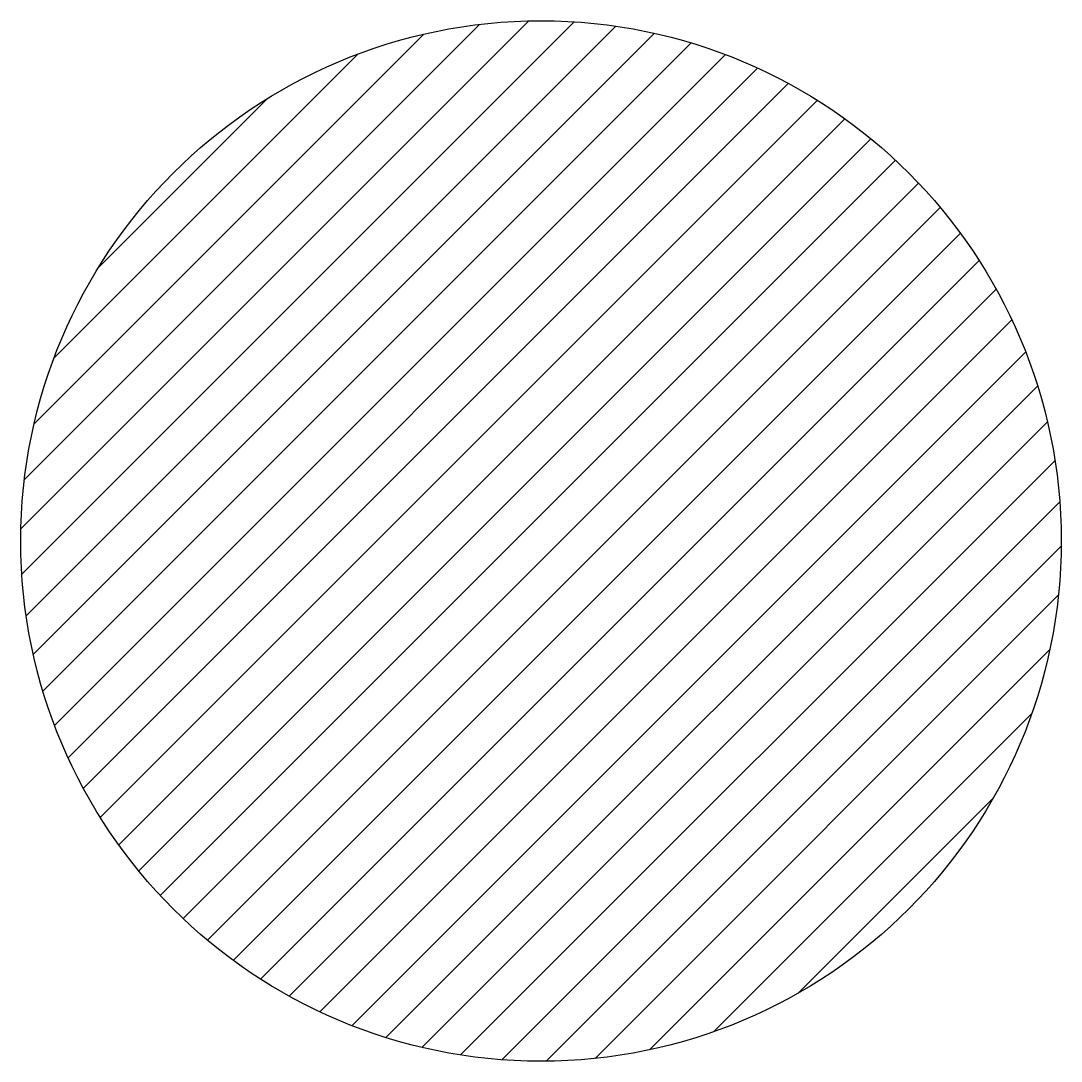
# Model space of a CAD drawing. Extents: x 900.4825 to 900.545, y 546.3684 to 546.4309.
import ezdxf

# ---------------------------------------------------------------- set-up
doc = ezdxf.new("R2010")
doc.units = 0
doc.header["$LTSCALE"] = 666.666667
doc.header["$MEASUREMENT"] = 0
doc.layers.get('0').update_dxf_attribs({"linetype": 'CONTINUOUS'})

msp = doc.modelspace()

# ---------------------------------------------------------------- hatches: boundary and pattern name
h = msp.add_hatch()
h.set_pattern_fill('ANSI31', color=256, scale=0.015625, style=0)
h.set_pattern_definition([(45, (886.4454609, 537.8517345), (-0.00138106793, 0.00138106793), [])])
h.paths.add_polyline_path([(900.544968, 546.399664, 1), (900.482468, 546.399664, 1)])

# ---------------------------------------------------------------- linework, layer by layer
msp.add_circle((900.513718, 546.399664), 0.03125)

doc.saveas('drawing.dxf')
